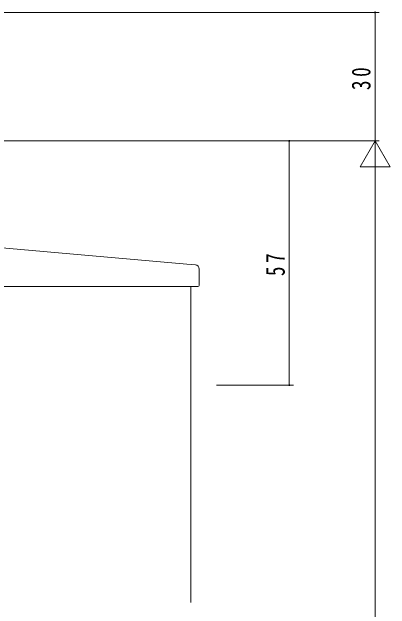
# Model space of a CAD drawing. Units: millimetres, scale not verified. Extents: x -567 to 567, y -403 to 403.
# Drawn here: x -334.5 to -246.3, y 74.8 to 214.1 of the extents above; entities that cross this region are included whole.
import ezdxf

# ---------------------------------------------------------------- set-up
doc = ezdxf.new("R2010")
doc.units = ezdxf.units.MM
doc.header["$LTSCALE"] = 2
for name, color, linetype, lineweight in [('0-4_YKK_12', 2, 'Continuous', 18), ('0-6_YKK_13', 4, 'Continuous', 18), ('0-7_YKK_D', 6, 'Continuous', 18)]:
    doc.layers.add(name, color=color, linetype=linetype, lineweight=lineweight)
doc.styles.add('ＭＳ ゴシック', font='')
doc.styles.get('ＭＳ ゴシック').set_extended_font_data('MS Gothic')

msp = doc.modelspace()

# ---------------------------------------------------------------- linework, layer by layer
at = {"layer": '0-4_YKK_12'}
for p, q in [((-337.938, 150.018), (-292.838, 150.018)), ((-292.838, 150.018), (-292.838, 76.268))]:
    msp.add_line(p, q, dxfattribs=at)
at = {"layer": '0-6_YKK_13'}
for p, q in [((-293.751, 155.273), (-348.213, 160.037)), ((-291.751, 155.098), (-293.751, 155.273)), ((-290.838, 150.318), (-290.838, 154.101)), ((-352.338, 150.018), (-293.838, 150.018)), ((-291.138, 150.018), (-293.838, 150.018))]:
    msp.add_line(p, q, dxfattribs=at)
for centre, radius, start, end in [((-291.838, 154.101), 1, 0, 85), ((-291.138, 150.318), 0.3, 270, 0)]:
    msp.add_arc(centre, radius, start, end, dxfattribs=at)
at = {"layer": '0-7_YKK_D'}
for p, q in [((-341.538, 214.018), (-248.838, 214.018)), ((-249.838, 184.018), (-249.838, 214.018)), ((-341.538, 184.018), (-248.838, 184.018)), ((-286.838, 184.018), (-268.838, 184.018)), ((-286.838, 184.018), (-248.838, 184.018)), ((-269.838, 127.018), (-269.838, 184.018)), ((-249.838, 184.018), (-253.338, 177.955)), ((-249.838, 184.018), (-246.338, 177.955)), ((-249.838, 184.018), (-249.838, 171.893)), ((-253.338, 177.955), (-246.338, 177.955)), ((-249.838, 177.018), (-249.838, -208.982)), ((-286.838, 127.018), (-268.838, 127.018))]:
    msp.add_line(p, q, dxfattribs=at)
for centre, start, end in [((-249.838, 214.018), 90, 270), ((-249.838, 214.018), 270, 90), ((-269.838, 184.018), 90, 270), ((-269.838, 184.018), 270, 90), ((-269.838, 127.018), 90, 270), ((-269.838, 127.018), 270, 90)]:
    msp.add_arc(centre, 0.106, start, end, dxfattribs=at)

# ---------------------------------------------------------------- texts
at = {"layer": '0-7_YKK_D', "color": 7, "char_height": 4.399, "attachment_point": 7, "rotation": 90, "style": 'ＭＳ ゴシック'}
for s, insert in [('\\T1.37;\\W0.75;30', (-250.838, 195.887)), ('\\T1.37;\\W0.75;57', (-270.838, 152.472))]:
    msp.add_mtext(s, dxfattribs=dict(at, insert=insert))

doc.saveas('drawing.dxf')
